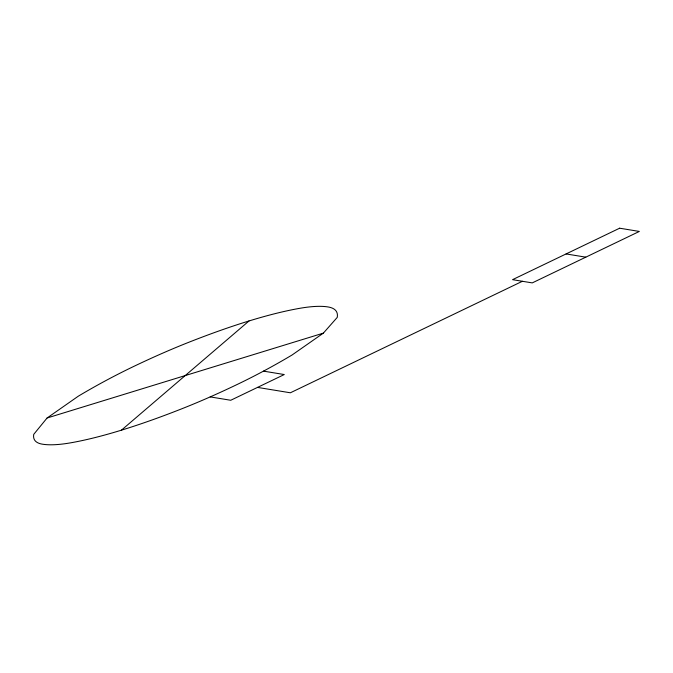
<?xml version="1.0" encoding="UTF-8"?>
<svg xmlns="http://www.w3.org/2000/svg" width="673" height="673" viewBox="0 0 673 673"><rect width="100%" height="100%" fill="white"/><g stroke="black" fill="none" stroke-linecap="round" stroke-linejoin="round"><path stroke-width="1.01" d="M47.085 418L33.759 434.321A146.462 30.453 -28.9 0 0 42.433 444.18A229.384 47.69 -28.9 0 0 71.195 442.733A346.536 72.053 -28.9 0 0 182.131 408.654A229.384 47.69 -28.9 0 0 237.796 384.174A146.462 30.453 -28.9 0 0 292.116 354.965L323.368 333.135L337.223 317.42A155.522 32.338 -28.9 0 0 328.012 306.947A229.384 47.69 -28.9 0 0 299.249 308.402A346.536 72.053 -28.9 0 0 188.314 342.473A229.384 47.69 -28.9 0 0 132.648 366.953A146.462 30.453 -28.9 0 0 78.329 396.17L47.085 418L323.368 333.135M121.434 430.173L249.01 320.962M522.399 281.28L290.374 392.788L257.515 387.404M566.086 253.94L585.804 257.162M263.496 371.134L284.284 374.541L230.738 400.267L210.195 396.902M619.631 228.206L512.548 279.665L532.259 282.896L639.35 231.436L619.631 228.206"/></g></svg>
